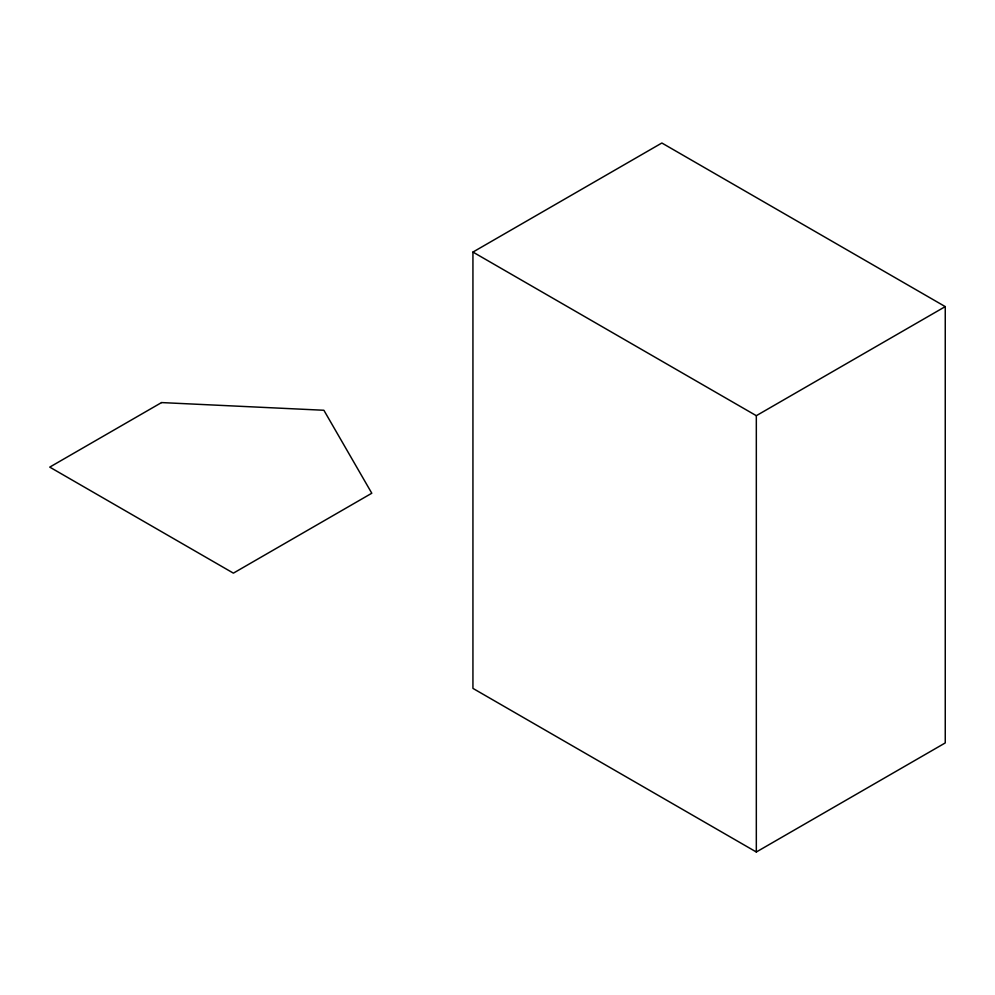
<?xml version="1.0" encoding="UTF-8"?>
<svg xmlns="http://www.w3.org/2000/svg" width="995" height="995" viewBox="0 0 995 995"><rect width="100%" height="100%" fill="white"/><g stroke="black" fill="none" stroke-linecap="round" stroke-linejoin="round"><path stroke-width="1.49" d="M472.936 252.071L661.862 143.006L945.25 306.609L945.25 742.929L756.324 851.994L472.936 688.391L472.936 252.071L756.324 415.686L945.25 306.609M756.324 415.686L756.324 851.994M161.538 402.577L49.75 467.115L233.39 573.145L371.794 493.234L323.885 410.263L161.538 402.577"/></g></svg>
